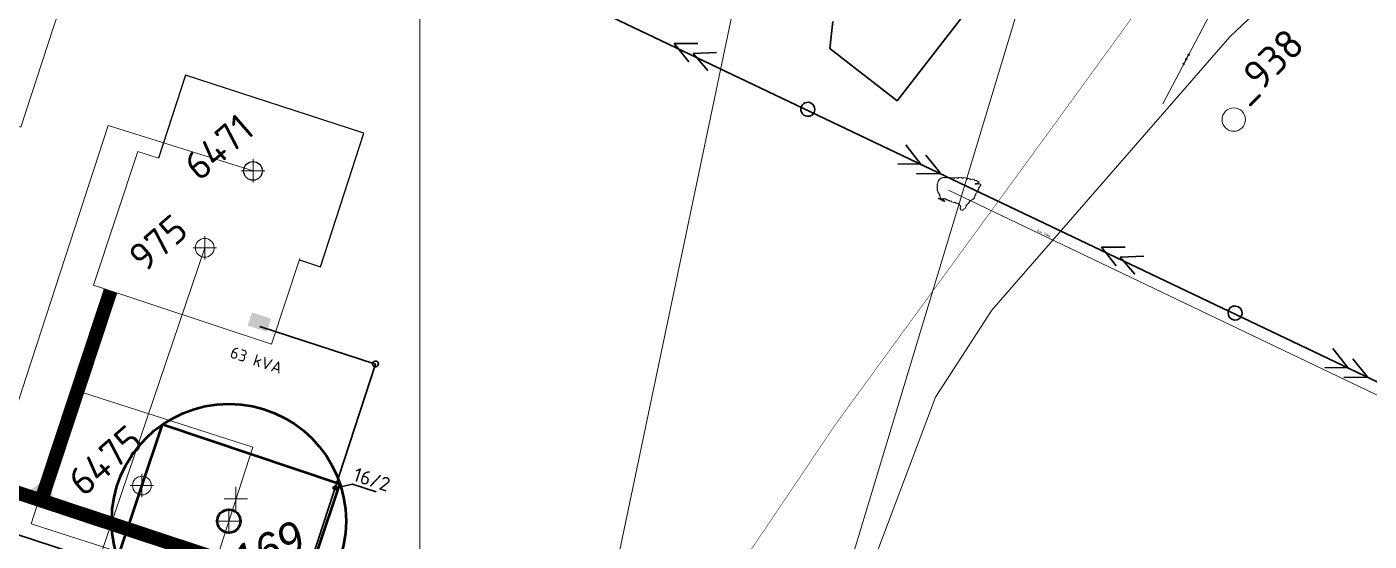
# Model space of a CAD drawing. Header units: millimetres. Extents: x 519 to 9564855, y -810 to 5021775.
# Drawn here: x 9525832 to 9526405, y 5000171 to 5000391 of the extents above; entities that cross this region are included whole.
import ezdxf

# ---------------------------------------------------------------- set-up
doc = ezdxf.new("R2010")
doc.units = ezdxf.units.MM
doc.header["$LTSCALE"] = 2
doc.header["$MEASUREMENT"] = 0
doc.header["$PDMODE"] = 2
doc.header["$PDSIZE"] = 5
for name, color, linetype in [('Existing roads', 41, 'Continuous'), ('GRID_PULKOVO', 7, 'Continuous'), ('OilColl&Flowlines', 3, 'Continuous'), ('OLD WELLS(dr.bfr2000)', 24, 'Continuous'), ('лэп', 1, 'Continuous'), ('ситуация', 7, 'Continuous'), ('Скважины 2017г', 221, 'Continuous'), ('Скважины на 2015 год', 7, 'Continuous'), ('Скважины на 2025 год _ОСМОТР', 5, 'Continuous'), ('Эл.выс.', 1, 'Continuous')]:
    doc.layers.add(name, color=color, linetype=linetype)
for name, color, linetype, lineweight in [('WELLS(drilled after 2000y)', 6, 'Continuous', 40), ('Нефтепровод Fiberclass', 14, 'g5_122_n', 30), ('Скважины на 2023 год (доп.)', 201, 'Continuous', 20), ('Скважины на 2026', 222, 'Continuous', 50), ('Скважины на 2026 доп.', 222, 'Continuous', 50), ('Электро', 1, 'Continuous', 30), ('Электроснаб', 1, 'Continuous', 18), ('Электроснабжене', 1, 'Continuous', 18)]:
    doc.layers.add(name, color=color, linetype=linetype, lineweight=lineweight)
doc.styles.add('Elect', font='isocpeur.ttf')
doc.styles.add('GeoApp', font='', dxfattribs={"height": 1})
doc.styles.add('Line_GUGK', font='')
doc.styles.add('simplex.shx', font='simplex.shx', dxfattribs={"width": 0.8})
doc.styles.get("Standard").update_dxf_attribs({"font": 'isocpeur.ttf', "width": 0.5})
doc.styles.get('GeoApp').set_extended_font_data('D431', italic=True)
doc.styles.get('Line_GUGK').set_extended_font_data('Bm431', italic=True)
doc.linetypes.add('g5_122_n', pattern='A,1,-1,1.5,-0.3,["Н",GeoApp,S=1,R=0,X=0,Y=-0.5],-1.5,1.5,-1,4,-1,4,-1,3', length=20.8)

# ---------------------------------------------------------------- blocks, each defined once
blk = doc.blocks.new('1')
at = {"color": 1}
for points in [[(-2.5, 0), (-2.09, 0.27)], [(-0.25, 0), (-2.5, 0)], [(-2.5, 0), (-2.09, -0.27)], [(-2.06, 0), (-1.77, 0.19)], [(-2.06, 0), (-1.77, -0.19)], [(0.25, 0), (2.5, 0)], [(2.06, 0), (1.77, 0.19)], [(2.06, 0), (1.77, -0.19)], [(2.5, 0), (2.09, 0.27)], [(2.5, 0), (2.09, -0.27)]]:
    blk.add_lwpolyline(points, dxfattribs=at)
blk.add_circle((0, 0), 0.25, dxfattribs=at)

msp = doc.modelspace()

# ---------------------------------------------------------------- hatches: boundary and pattern name
at = {"layer": 'Existing roads', "linetype": 'ByBlock', "lineweight": 0}
h = msp.add_hatch(color=256, dxfattribs=at)
h.paths.add_polyline_path([(9525840.26607, 5000196.55748), (9525841.85331, 5000195.96071, 0.155118741), (9525846.38597, 5000186.4237), (9525837.83037, 5000189.17685)])
h.paths.add_polyline_path([(9525838.74037, 5000197.1311), (9525840.26607, 5000196.55748), (9525837.83037, 5000189.17685), (9525829.03444, 5000192.00733, 0.161550784)])
at = {"layer": 'Электро'}
msp.add_hatch(color=256, dxfattribs=at).paths.add_polyline_path([(9525934.73843, 5000260.77141), (9525936.5731, 5000266.39098), (9525928.38055, 5000269.06568), (9525926.54587, 5000263.44611)])
at = {"layer": 'Электроснаб', "linetype": 'ByBlock', "lineweight": 0}
msp.add_hatch(color=1, dxfattribs=at).paths.add_polyline_path([(9525934.73843, 5000260.77141), (9525936.5731, 5000266.39098), (9525928.38055, 5000269.06568), (9525926.54587, 5000263.44611)])
at = {"layer": 'Электроснабжене', "linetype": 'ByBlock', "lineweight": 0}
msp.add_hatch(color=1, dxfattribs=at).paths.add_polyline_path([(9525934.73843, 5000260.77141), (9525936.5731, 5000266.39098), (9525928.38055, 5000269.06568), (9525926.54587, 5000263.44611)])

# ---------------------------------------------------------------- linework, layer by layer
at = {"layer": 'Existing roads', "linetype": 'ByBlock', "lineweight": 0}
msp.add_line((9525840.82314, 5000190.60701, 0.00005), (9525837.7102, 5000191.7774, 0.00005), dxfattribs=at)
at = {"layer": 'Existing roads', "linetype": 'ByBlock', "lineweight": 0, "const_width": 6, "elevation": 0.00005, "flags": 128}
msp.add_lwpolyline([(9525868.03094, 5000278.27906), (9525838.43733, 5000188.82913)], dxfattribs=at)
at = {"layer": 'Existing roads', "linetype": 'ByBlock', "lineweight": 0, "const_width": 6, "flags": 128}
msp.add_lwpolyline([(9525771.01255, 5000211.13877), (9527568.37733, 4999616.42333)], dxfattribs=at)
at = {"layer": 'GRID_PULKOVO', "lineweight": 0}
msp.add_line((9526000, 5011000), (9526000, 4992000), dxfattribs=at)
at = {"layer": 'OilColl&Flowlines', "linetype": 'ByBlock', "lineweight": 0}
msp.add_line((9525908.2, 5000296.6), (9525791.86327, 4999953.25769), dxfattribs=at)
at = {"layer": 'OLD WELLS(dr.bfr2000)', "lineweight": 0}
msp.add_circle((9526347.3, 5000351.3), 5, dxfattribs=at)
at = {"layer": 'WELLS(drilled after 2000y)', "color": 6, "linetype": 'ByBlock', "lineweight": 0, "ltscale": 50}
msp.add_lwpolyline([(9526074.2876, 5000114.90481), (9526219.77257, 5000808.53906)], dxfattribs=at)
at = {"layer": 'WELLS(drilled after 2000y)', "color": 6, "linetype": 'ByBlock', "lineweight": 0, "ltscale": 50, "const_width": 0.2}
msp.add_lwpolyline([(9526104.51371, 5000104.3985), (9526126.99713, 5000146.53981), (9526177.10289, 5000220.91117), (9526177.10289, 5000220.91117), (9526270.54902, 5000348.92684), (9526390.54668, 5000514.04005)], dxfattribs=at)
at = {"layer": 'WELLS(drilled after 2000y)', "linetype": 'ByBlock', "lineweight": 0}
msp.add_lwpolyline([(9526687.40637, 5000343.5509), (9526570.5692, 5000089.9188), (9526541.5767, 5000015.0209), (9526523.0039, 4999952.0507), (9526512.4944, 4999928.7589), (9526503.4503, 4999914.4767), (9526491.0413, 4999905.7935), (9526437.2139, 4999883.3112), (9526425.6783, 4999880.9109), (9526413.7377, 4999881.6487), (9526125.388, 4999981.1372), (9526125.1465, 4999981.2418), (9526220.0831, 5000232.9314), (9526244.02173, 5000270.05783), (9526345.6706, 5000386.5316), (9526438.0421, 5000474.2407)], dxfattribs=at)
at = {"layer": 'WELLS(drilled after 2000y)', "color": 0, "linetype": 'ByBlock', "lineweight": 0}
msp.add_lwpolyline([(9525888.53168, 5000334.80268), (9525879.63745, 5000337.66299), (9525860.78202, 5000280.67759), (9525936.76254, 5000255.53701), (9525948.84341, 5000292.1054)], dxfattribs=at)
msp.add_circle((9525908.2, 5000296.6), 4, dxfattribs=at)
msp.add_point((9525908.2, 5000296.6), dxfattribs=at)
at = {"layer": 'лэп', "lineweight": 0}
for p, q in [((9526349.62532, 5000420.06724), (9526317.03903, 5000358.02762)), ((9526225.60975, 5000321.16014), (9526687.53595, 5000100.38414))]:
    msp.add_line(p, q, dxfattribs=at)
at = {"layer": 'лэп', "lineweight": 0, "flags": 128}
msp.add_lwpolyline([(9526224.06303, 5000316.37475, -0.52056705), (9526223.70644, 5000316.88405, -0.52056705), (9526223.24797, 5000317.18963, -0.52056705), (9526222.73857, 5000317.39334, -0.52056705), (9526222.2801, 5000317.64799, -0.52056705), (9526222.17821, 5000318.05543, -0.52056705), (9526222.07634, 5000318.61565, -0.52056705), (9526221.87258, 5000319.32867, -0.52056705), (9526221.61787, 5000319.78704, -0.52056705), (9526221.31223, 5000320.29633, -0.52056705), (9526221.05753, 5000320.80562, -0.52056705), (9526220.9047, 5000321.46771, -0.52056705), (9526220.9047, 5000321.72236, -0.52056705), (9526220.9047, 5000322.43537, -0.52056705), (9526220.9047, 5000322.9956, -0.52056705), (9526220.9047, 5000323.70861, -0.52056705), (9526221.05753, 5000324.21791, -0.52056705), (9526221.26129, 5000324.82906, -0.52056705), (9526221.41411, 5000325.03278, -0.52056705), (9526221.61787, 5000325.59301, -0.52056705), (9526222.0254, 5000325.94952, -0.52056705), (9526222.63668, 5000326.2551, -0.52056705), (9526223.09515, 5000326.45881, -0.52056705), (9526223.75738, 5000326.45881, -0.52056705), (9526224.26679, 5000326.45881, -0.52056705), (9526224.82713, 5000326.40788, -0.52056705), (9526225.69313, 5000326.30602, -0.52056705), (9526226.9157, 5000326.15323, -0.52056705), (9526228.13827, 5000326.15323, -0.52056705), (9526229.61555, 5000326.15323, -0.52056705), (9526231.60224, 5000326.15323, -0.52056705), (9526233.48704, 5000325.94952, -0.52056705), (9526235.01526, 5000325.64394, -0.52056705), (9526236.95101, 5000325.2365, -0.52056705), (9526237.91888, 5000324.77813, -0.52056705), (9526238.63205, 5000324.62535, -0.52056705), (9526238.12264, 5000324.21791, -0.52056705), (9526237.46041, 5000324.06512, -0.52056705), (9526236.90007, 5000323.8614, -0.52056705), (9526237.76606, 5000323.81047, -0.52056705), (9526238.53016, 5000323.81047, -0.52056705), (9526239.29428, 5000323.55582, -0.52056705), (9526239.14145, 5000323.04653, -0.52056705), (9526238.63205, 5000322.58816, -0.52056705), (9526238.42829, 5000322.07887, -0.52056705), (9526238.17358, 5000321.46771, -0.52056705), (9526237.86793, 5000320.80562, -0.52056705), (9526237.30759, 5000319.93982, -0.52056705), (9526236.95101, 5000319.22681, -0.52056705), (9526236.74725, 5000318.61565, -0.52056705), (9526236.59442, 5000318.10636, -0.52056705), (9526236.28878, 5000317.64799, -0.52056705), (9526235.72843, 5000317.29148, -0.52056705), (9526234.86243, 5000316.88405, -0.52056705), (9526234.45491, 5000316.47661, -0.52056705), (9526234.25115, 5000315.91639, -0.52056705), (9526233.58892, 5000315.40709, -0.52056705), (9526233.23234, 5000314.84687, -0.52056705), (9526233.02857, 5000314.3885, -0.52056705), (9526232.82481, 5000313.93013, -0.52056705), (9526232.11164, 5000313.16619, -0.52056705), (9526231.0419, 5000312.80968, -0.52056705), (9526230.6853, 5000313.21712, -0.52056705), (9526230.78719, 5000313.93013, -0.52056705), (9526230.78719, 5000314.49036, -0.52056705), (9526230.32872, 5000315.15244, -0.52056705), (9526229.81931, 5000315.45802, -0.52056705), (9526229.25897, 5000315.71267, -0.52056705), (9526228.5458, 5000315.96731, -0.52056705), (9526227.98545, 5000316.1201, -0.52056705), (9526226.71194, 5000316.57847, -0.52056705), (9526225.84594, 5000316.83312, -0.52056705), (9526225.13277, 5000317.18963, -0.52056705), (9526224.52148, 5000317.39334, -0.52056705), (9526224.06303, 5000317.59706, -0.52056705), (9526223.45173, 5000317.69892, -0.52056705), (9526222.48386, 5000317.69892, -0.52056705), (9526221.82163, 5000317.69892, -0.52056705), (9526221.10846, 5000317.69892, -0.52056705), (9526221.61787, 5000317.44427, -0.52056705), (9526222.22916, 5000317.03684, -0.52056705), (9526222.89139, 5000316.68033, -0.52056705), (9526223.34985, 5000316.42568, -0.52056705)], format="xyb", close=True, dxfattribs=at)
at = {"layer": 'Нефтепровод Fiberclass', "lineweight": 0, "ltscale": 5, "elevation": -25.89727}
msp.add_lwpolyline([(9526079.45356, 4999851.41839), (9526142.22414, 5000031.26834), (9526156.93274, 5000073.44649), (9526160.85715, 5000086.42035), (9526305.28265, 5000563.88204)], dxfattribs=at)
at = {"layer": 'ситуация', "lineweight": 0}
msp.add_circle((9526327.00534, 5000377.00206), 0.2, dxfattribs=at)
at = {"layer": 'Скважины 2017г', "color": 0, "linetype": 'ByBlock', "lineweight": 0}
msp.add_lwpolyline([(9525928.66813, 5000211.51215), (9525910.29912, 5000154.39316), (9525834.14046, 5000178.88517), (9525852.50947, 5000236.00416), (9525928.66813, 5000211.51215)], dxfattribs=at)
msp.add_circle((9525881.4, 5000195.2), 4, dxfattribs=at)
msp.add_point((9525881.4, 5000195.2), dxfattribs=at)
at = {"layer": 'Скважины на 2015 год', "color": 3, "linetype": 'ByBlock', "lineweight": 0, "ltscale": 5}
for p, q in [((9525866.99608, 5000348.8326), (9525794.50066, 5000126.56405)), ((9525928.8, 5000329.4), (9525866.99608, 5000348.8326))]:
    msp.add_line(p, q, dxfattribs=at)
at = {"layer": 'Скважины на 2023 год (доп.)', "color": 0, "linetype": 'ByBlock', "lineweight": 0}
msp.add_lwpolyline([(9525820.32081, 5000351.17842), (9525829.77175, 5000348.10762), (9525848.31277, 5000405.17102), (9525772.22825, 5000429.89238), (9525768.03199, 5000416.97762)], dxfattribs=at)
at = {"layer": 'Скважины на 2025 год _ОСМОТР', "color": 0, "linetype": 'ByBlock', "lineweight": -2}
msp.add_lwpolyline([(9525948.61615, 5000291.41748), (9525957.57175, 5000288.50762), (9525976.11277, 5000345.57102), (9525900.02825, 5000370.29238), (9525888.50023, 5000334.81279)], dxfattribs=at)
msp.add_circle((9525928.8, 5000329.4), 4, dxfattribs=at)
at = {"layer": 'Скважины на 2025 год _ОСМОТР', "color": 0, "lineweight": 0}
msp.add_point((9525928.8, 5000329.4), dxfattribs=at)
at = {"layer": 'Скважины на 2026', "lineweight": 5}
msp.add_line((9525921.55, 5000189.56), (9525918.45, 5000180.07), dxfattribs=at)
at = {"layer": 'Скважины на 2026 доп.'}
msp.add_lwpolyline([(9525890.09205, 5000221.24801), (9525870.97176, 5000164.3761), (9525946.80097, 5000138.88238), (9525965.92126, 5000195.75429)], close=True, dxfattribs=at)
for radius in [50, 4.96016]:
    msp.add_circle((9525918.5, 5000180.03), radius, dxfattribs=at)
at = {"layer": 'Скважины на 2026 доп.', "lineweight": 0}
for p in [(9525921.5, 5000189.6), (9525918.45, 5000180.07)]:
    msp.add_point(p, dxfattribs=at)
at = {"layer": 'Электро', "ltscale": 0.5}
for p, q in [((9526340.48322, 5000535.69104, 0), (9526203.66372, 5000359.33921, 0)), ((9528416.29035, 4999282.14925), (9525835.61914, 5000512.4866)), ((9525981.05269, 5000247.02287, 0), (9525931.67112, 5000263.07364)), ((9525981.05269, 5000247.02287, 0), (9525944.87755, 5000136.23632, 0)), ((9526013.43568, 5000113.85003, 0), (9525663.25829, 5000228.19349))]:
    msp.add_line(p, q, dxfattribs=at)
at = {"layer": 'Электро'}
for p, q in [((9526176.20474, 5000393.13192, 0), (9526174.91269, 5000381.6452, 0)), ((9526118.67069, 5000383.78365), (9526108.51459, 5000383.71021)), ((9526108.51459, 5000383.71021), (9526114.78223, 5000375.85895)), ((9526116.55981, 5000379.48167), (9526126.60045, 5000379.89271)), ((9526122.82309, 5000372.19442), (9526116.55981, 5000379.48167)), ((9526174.91269, 5000381.6452, 0), (9526203.66372, 5000359.33921, 0)), ((9526214.09365, 5000331.90506), (9526207.36851, 5000340.54267)), ((9526222.01904, 5000328.57812), (9526215.86686, 5000336.09179)), ((9526213.97818, 5000332.24265), (9526203.93317, 5000332.39562)), ((9526221.90794, 5000328.3517), (9526211.9784, 5000328.16708)), ((9526300.96223, 5000296.89769), (9526290.80613, 5000296.82424)), ((9526290.80613, 5000296.82424), (9526297.07377, 5000288.97298)), ((9526298.85135, 5000292.59571), (9526308.89199, 5000293.00674)), ((9526305.11463, 5000285.30846), (9526298.85135, 5000292.59571)), ((9526396.38519, 5000245.01909), (9526389.66005, 5000253.6567)), ((9526404.31058, 5000241.69216), (9526398.15841, 5000249.20583)), ((9526396.26972, 5000245.35668), (9526386.22471, 5000245.50965)), ((9526404.19948, 5000241.46574), (9526394.26994, 5000241.28112)), ((9525963.78458, 5000194.11973, 0), (9525971.26612, 5000195.82588)), ((9525971.26612, 5000195.82588), (9525981.34758, 5000192.55021))]:
    msp.add_line(p, q, dxfattribs=at)
for centre, start, end in [((9526165.58277, 5000355.67515), 84.4603449, 264.4603452), ((9526165.58277, 5000355.67515), 264.4603452, 84.4603449), ((9526347.87431, 5000268.78918), 84.4603519, 264.4603519), ((9526347.87431, 5000268.78918), 264.4603519, 84.4603519)]:
    msp.add_arc(centre, 3, start, end, dxfattribs=at)
at = {"layer": 'Электро', "ltscale": 25}
for start, end in [(162, 342), (342, 162)]:
    msp.add_arc((9525981.05269, 5000247.02287, 0), 1.25, start, end, dxfattribs=at)
at = {"layer": 'Электро', "ltscale": 7.5}
for start, end in [(162.0000001, 342.0000001), (342.0000001, 162.0000001)]:
    msp.add_arc((9525963.77643, 5000194.15547, 0), 0.75, start, end, dxfattribs=at)
at = {"layer": 'Электроснаб', "color": 1, "linetype": 'ByBlock', "lineweight": 0, "ltscale": 0.5}
for p, q in [((9526340.48322, 5000535.69104, 0), (9526203.66372, 5000359.33921, 0)), ((9528416.29035, 4999282.14925), (9525835.61914, 5000512.4866)), ((9525981.05269, 5000247.02287, 0), (9525931.67112, 5000263.07364)), ((9525981.05269, 5000247.02287, 0), (9525944.87755, 5000136.23632, 0)), ((9526013.43568, 5000113.85003, 0), (9525663.25829, 5000228.19349))]:
    msp.add_line(p, q, dxfattribs=at)
at = {"layer": 'Электроснаб', "color": 1, "linetype": 'ByBlock', "lineweight": 0}
for p, q in [((9526176.20474, 5000393.13192, 0), (9526174.91269, 5000381.6452, 0)), ((9526118.67069, 5000383.78365), (9526108.51459, 5000383.71021)), ((9526108.51459, 5000383.71021), (9526114.78223, 5000375.85895)), ((9526116.55981, 5000379.48167), (9526126.60045, 5000379.89271)), ((9526122.82309, 5000372.19442), (9526116.55981, 5000379.48167)), ((9526174.91269, 5000381.6452, 0), (9526203.66372, 5000359.33921, 0)), ((9526214.09365, 5000331.90506), (9526207.36851, 5000340.54267)), ((9526222.01904, 5000328.57812), (9526215.86686, 5000336.09179)), ((9526213.97818, 5000332.24265), (9526203.93317, 5000332.39562)), ((9526221.90794, 5000328.3517), (9526211.9784, 5000328.16708)), ((9526300.96223, 5000296.89769), (9526290.80613, 5000296.82424)), ((9526290.80613, 5000296.82424), (9526297.07377, 5000288.97298)), ((9526298.85135, 5000292.59571), (9526308.89199, 5000293.00674)), ((9526305.11463, 5000285.30846), (9526298.85135, 5000292.59571)), ((9526396.38519, 5000245.01909), (9526389.66005, 5000253.6567)), ((9526404.31058, 5000241.69216), (9526398.15841, 5000249.20583)), ((9526396.26972, 5000245.35668), (9526386.22471, 5000245.50965)), ((9526404.19948, 5000241.46574), (9526394.26994, 5000241.28112)), ((9525963.78458, 5000194.11973, 0), (9525971.26612, 5000195.82588)), ((9525971.26612, 5000195.82588), (9525981.34758, 5000192.55021))]:
    msp.add_line(p, q, dxfattribs=at)
for centre, start, end in [((9526165.58277, 5000355.67515), 84.4603449, 264.4603452), ((9526165.58277, 5000355.67515), 264.4603452, 84.4603449), ((9526347.87431, 5000268.78918), 84.4603519, 264.4603519), ((9526347.87431, 5000268.78918), 264.4603519, 84.4603519)]:
    msp.add_arc(centre, 3, start, end, dxfattribs=at)
at = {"layer": 'Электроснаб', "color": 1, "linetype": 'ByBlock', "lineweight": 0, "ltscale": 25}
for start, end in [(162, 342), (342, 162)]:
    msp.add_arc((9525981.05269, 5000247.02287, 0), 1.25, start, end, dxfattribs=at)
at = {"layer": 'Электроснаб', "color": 1, "linetype": 'ByBlock', "lineweight": 0, "ltscale": 7.5}
for start, end in [(162.0000001, 342.0000001), (342.0000001, 162.0000001)]:
    msp.add_arc((9525963.77643, 5000194.15547, 0), 0.75, start, end, dxfattribs=at)
at = {"layer": 'Электроснабжене', "color": 1, "linetype": 'ByBlock', "lineweight": 0, "ltscale": 0.5}
for p, q in [((9526340.48322, 5000535.69104, 0), (9526203.66372, 5000359.33921, 0)), ((9528416.29035, 4999282.14925), (9525835.61914, 5000512.4866)), ((9525981.05269, 5000247.02287, 0), (9525931.67112, 5000263.07364)), ((9525981.05269, 5000247.02287, 0), (9525944.87755, 5000136.23632, 0)), ((9526013.43568, 5000113.85003, 0), (9525663.25829, 5000228.19349))]:
    msp.add_line(p, q, dxfattribs=at)
at = {"layer": 'Электроснабжене', "color": 1, "linetype": 'ByBlock', "lineweight": 0}
for p, q in [((9526176.20474, 5000393.13192, 0), (9526174.91269, 5000381.6452, 0)), ((9526118.67069, 5000383.78365), (9526108.51459, 5000383.71021)), ((9526108.51459, 5000383.71021), (9526114.78223, 5000375.85895)), ((9526116.55981, 5000379.48167), (9526126.60045, 5000379.89271)), ((9526122.82309, 5000372.19442), (9526116.55981, 5000379.48167)), ((9526174.91269, 5000381.6452, 0), (9526203.66372, 5000359.33921, 0)), ((9526214.09365, 5000331.90506), (9526207.36851, 5000340.54267)), ((9526222.01904, 5000328.57812), (9526215.86686, 5000336.09179)), ((9526213.97818, 5000332.24265), (9526203.93317, 5000332.39562)), ((9526221.90794, 5000328.3517), (9526211.9784, 5000328.16708)), ((9526300.96223, 5000296.89769), (9526290.80613, 5000296.82424)), ((9526290.80613, 5000296.82424), (9526297.07377, 5000288.97298)), ((9526298.85135, 5000292.59571), (9526308.89199, 5000293.00674)), ((9526305.11463, 5000285.30846), (9526298.85135, 5000292.59571)), ((9526396.38519, 5000245.01909), (9526389.66005, 5000253.6567)), ((9526404.31058, 5000241.69216), (9526398.15841, 5000249.20583)), ((9526396.26972, 5000245.35668), (9526386.22471, 5000245.50965)), ((9526404.19948, 5000241.46574), (9526394.26994, 5000241.28112)), ((9525963.78458, 5000194.11973, 0), (9525971.26612, 5000195.82588)), ((9525971.26612, 5000195.82588), (9525981.34758, 5000192.55021))]:
    msp.add_line(p, q, dxfattribs=at)
for centre, start, end in [((9526165.58277, 5000355.67515), 84.4603449, 264.4603452), ((9526165.58277, 5000355.67515), 264.4603452, 84.4603449), ((9526347.87431, 5000268.78918), 84.4603519, 264.4603519), ((9526347.87431, 5000268.78918), 264.4603519, 84.4603519)]:
    msp.add_arc(centre, 3, start, end, dxfattribs=at)
at = {"layer": 'Электроснабжене', "color": 1, "linetype": 'ByBlock', "lineweight": 0, "ltscale": 25}
for start, end in [(162, 342), (342, 162)]:
    msp.add_arc((9525981.05269, 5000247.02287, 0), 1.25, start, end, dxfattribs=at)
at = {"layer": 'Электроснабжене', "color": 1, "linetype": 'ByBlock', "lineweight": 0, "ltscale": 7.5}
for start, end in [(162.0000001, 342.0000001), (342.0000001, 162.0000001)]:
    msp.add_arc((9525963.77643, 5000194.15547, 0), 0.75, start, end, dxfattribs=at)

# ---------------------------------------------------------------- block references
at = {"layer": 'Эл.выс.', "lineweight": 0, "rotation": 62.28931036837469}
msp.add_blockref('1', (9526327.00534, 5000377.00206), dxfattribs=at)

# ---------------------------------------------------------------- texts
at = {"layer": 'OLD WELLS(dr.bfr2000)', "lineweight": 0, "style": 'Elect'}
msp.add_text(' _938', height=12.5, rotation=44.9999999, dxfattribs=at).set_placement((9526347.3, 5000351.3))
at = {"layer": 'WELLS(drilled after 2000y)', "color": 0, "linetype": 'ByBlock', "lineweight": 0, "style": 'Elect'}
msp.add_text('975', height=12, rotation=41, dxfattribs=at).set_placement((9525882.44616, 5000285.64378))
at = {"layer": 'лэп', "lineweight": 0, "style": 'simplex.shx', "oblique": 15, "width": 0.8}
msp.add_text('6пр. 110кв.', height=1, rotation=335.2117583, dxfattribs=at).set_placement((9526263.13331, 5000303.69824))
at = {"layer": 'Скважины 2017г', "color": 0, "linetype": 'ByBlock', "lineweight": 0, "style": 'Elect'}
msp.add_text('6475', height=12, rotation=41, dxfattribs=at).set_placement((9525856.4699, 5000189.95139))
at = {"layer": 'Скважины на 2025 год _ОСМОТР', "color": 0, "linetype": 'ByBlock', "lineweight": 40, "style": 'Elect'}
msp.add_text('6471', height=12, rotation=41, dxfattribs=at).set_placement((9525905.95348, 5000324.52729))
at = {"layer": 'Скважины на 2026 доп.', "lineweight": 5, "style": 'Line_GUGK'}
msp.add_text('4169', height=14, rotation=25, dxfattribs=at).set_placement((9525914.55195, 5000150.54737))
at = {"layer": 'Электро'}
msp.add_text('63 kVA', height=5, rotation=341.691556, dxfattribs=at).set_placement((9525918.56624, 5000249.91785, -0.00006))
at = {"layer": 'Электро', "ltscale": 0.5}
msp.add_text('16/2', height=6, rotation=342, dxfattribs=at).set_placement((9525971.07866, 5000197.33356))
at = {"layer": 'Электроснаб', "color": 1, "linetype": 'ByBlock', "lineweight": 0}
msp.add_text('63 kVA', height=5, rotation=341.691556, dxfattribs=at).set_placement((9525918.56624, 5000249.91785, -0.00006))
at = {"layer": 'Электроснаб', "color": 1, "linetype": 'ByBlock', "lineweight": 0, "ltscale": 0.5}
msp.add_text('16/2', height=6, rotation=342, dxfattribs=at).set_placement((9525971.07866, 5000197.33356))
at = {"layer": 'Электроснабжене', "color": 1, "linetype": 'ByBlock', "lineweight": 0}
msp.add_text('63 kVA', height=5, rotation=341.691556, dxfattribs=at).set_placement((9525918.56624, 5000249.91785, -0.00006))
at = {"layer": 'Электроснабжене', "color": 1, "linetype": 'ByBlock', "lineweight": 0, "ltscale": 0.5}
msp.add_text('16/2', height=6, rotation=342, dxfattribs=at).set_placement((9525971.07866, 5000197.33356))

doc.saveas('drawing.dxf')
